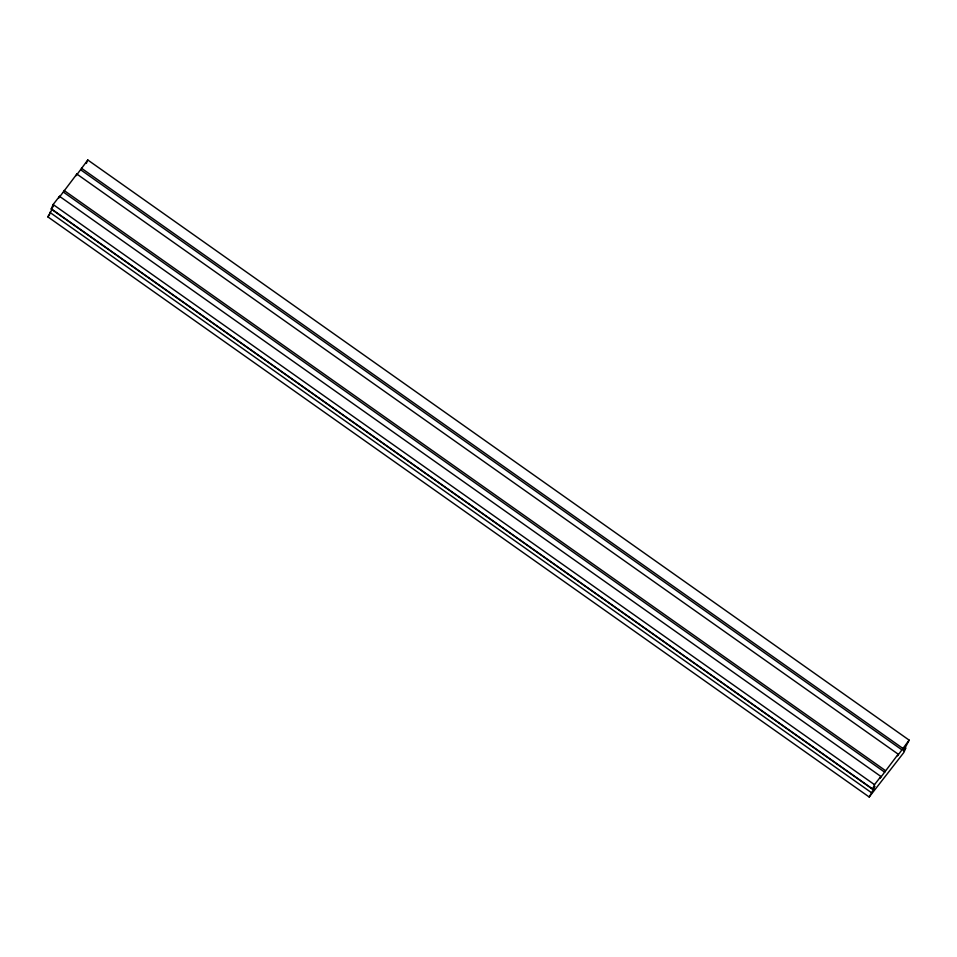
<?xml version="1.0" encoding="UTF-8"?>
<svg xmlns="http://www.w3.org/2000/svg" width="957" height="957" viewBox="0 0 957 957"><rect width="100%" height="100%" fill="white"/><g stroke="black" fill="none" stroke-linecap="round" stroke-linejoin="round"><path stroke-width="1.44" d="M47.85 216.868L52.085 209.392L873.43 789.537L869.207 797.014L47.85 216.868L49.668 214.524M873.43 789.537L874.83 786.283L872.545 789.214L51.188 209.069L53.137 204.523L59.525 196.317L880.883 776.462L880.189 778.077L898.204 754.188L76.859 174.054L58.832 197.943L59.525 196.317M76.859 174.054L76.153 175.669L87.793 159.986L909.15 740.132L903.528 750.862L905.812 747.931L903.863 752.477L869.207 797.014M86.333 163.408L87.793 159.986M872.545 789.214L874.495 784.656L880.883 776.462M898.204 754.188L897.51 755.815L909.15 740.132M51.188 209.069L53.472 206.138M81.405 168.193L902.762 748.338M80.711 169.82L902.068 749.965M64.083 190.455L885.44 770.6M63.389 192.082L884.747 772.227M53.137 204.523L874.495 784.656M49.8 212.322L871.157 792.456"/></g></svg>
